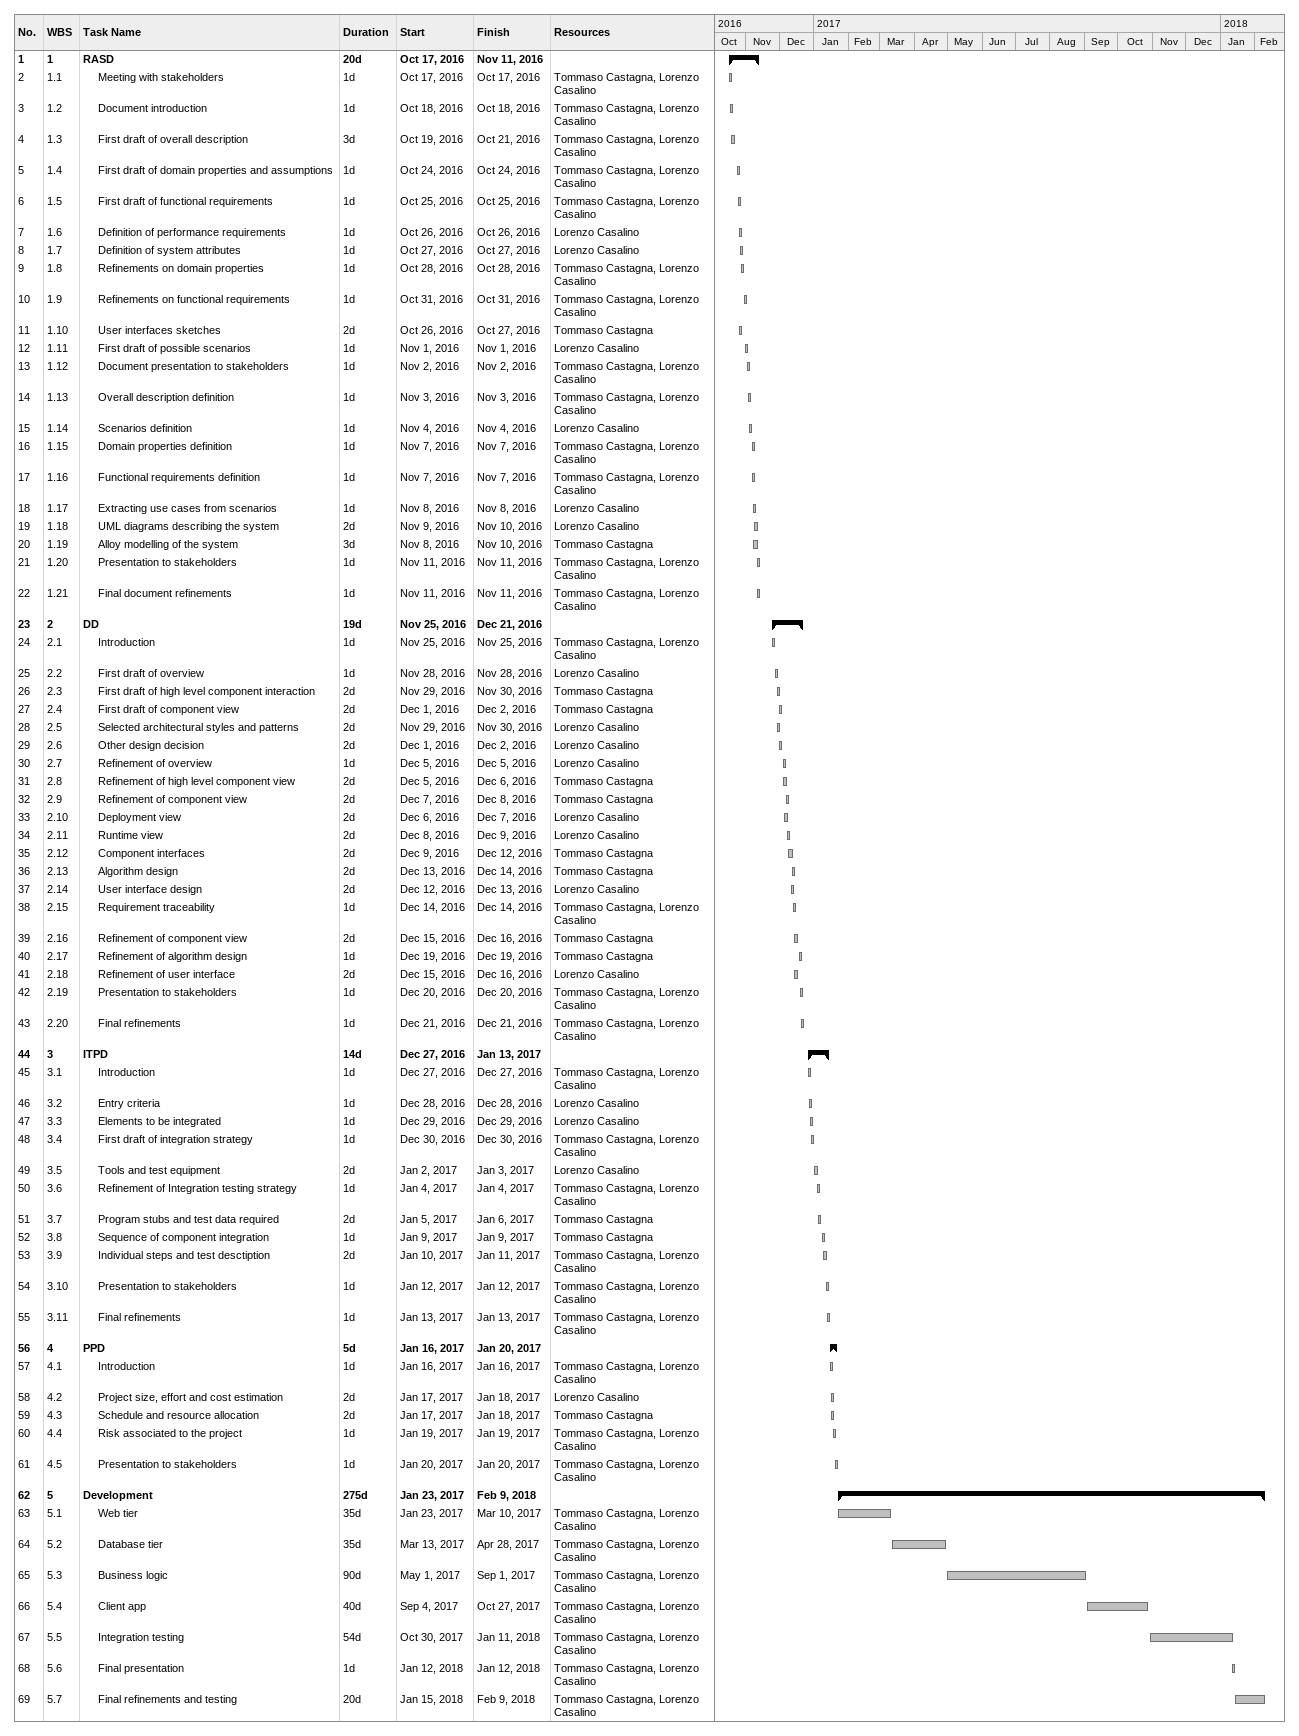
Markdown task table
| ID | WBS | Task | Duration | Start | Finish | Resources |
|---|---|---|---|---|---|---|
| 1 | 1 | **RASD** | 20d | 2016-10-17 | 2016-11-11 |  |
| 2 | 1.1 | Meeting with stakeholders | 1d | 2016-10-17 | 2016-10-17 | Tommaso Castagna, Lorenzo Casalino |
| 3 | 1.2 | Document introduction | 1d | 2016-10-18 | 2016-10-18 | Tommaso Castagna, Lorenzo Casalino |
| 4 | 1.3 | First draft of overall description | 3d | 2016-10-19 | 2016-10-21 | Tommaso Castagna, Lorenzo Casalino |
| 5 | 1.4 | First draft of domain properties and assumptions | 1d | 2016-10-24 | 2016-10-24 | Tommaso Castagna, Lorenzo Casalino |
| 6 | 1.5 | First draft of functional requirements | 1d | 2016-10-25 | 2016-10-25 | Tommaso Castagna, Lorenzo Casalino |
| 7 | 1.6 | Definition of performance requirements | 1d | 2016-10-26 | 2016-10-26 | Lorenzo Casalino |
| 8 | 1.7 | Definition of system attributes | 1d | 2016-10-27 | 2016-10-27 | Lorenzo Casalino |
| 9 | 1.8 | Refinements on domain properties | 1d | 2016-10-28 | 2016-10-28 | Tommaso Castagna, Lorenzo Casalino |
| 10 | 1.9 | Refinements on functional requirements | 1d | 2016-10-31 | 2016-10-31 | Tommaso Castagna, Lorenzo Casalino |
| 11 | 1.10 | User interfaces sketches | 2d | 2016-10-26 | 2016-10-27 | Tommaso Castagna |
| 12 | 1.11 | First draft of possible scenarios | 1d | 2016-11-01 | 2016-11-01 | Lorenzo Casalino |
| 13 | 1.12 | Document presentation to stakeholders | 1d | 2016-11-02 | 2016-11-02 | Tommaso Castagna, Lorenzo Casalino |
| 14 | 1.13 | Overall description definition | 1d | 2016-11-03 | 2016-11-03 | Tommaso Castagna, Lorenzo Casalino |
| 15 | 1.14 | Scenarios definition | 1d | 2016-11-04 | 2016-11-04 | Lorenzo Casalino |
| 16 | 1.15 | Domain properties definition | 1d | 2016-11-07 | 2016-11-07 | Tommaso Castagna, Lorenzo Casalino |
| 17 | 1.16 | Functional requirements definition | 1d | 2016-11-07 | 2016-11-07 | Tommaso Castagna, Lorenzo Casalino |
| 18 | 1.17 | Extracting use cases from scenarios | 1d | 2016-11-08 | 2016-11-08 | Lorenzo Casalino |
| 19 | 1.18 | UML diagrams describing the system | 2d | 2016-11-09 | 2016-11-10 | Lorenzo Casalino |
| 20 | 1.19 | Alloy modelling of the system | 3d | 2016-11-08 | 2016-11-10 | Tommaso Castagna |
| 21 | 1.20 | Presentation to stakeholders | 1d | 2016-11-11 | 2016-11-11 | Tommaso Castagna, Lorenzo Casalino |
| 22 | 1.21 | Final document refinements | 1d | 2016-11-11 | 2016-11-11 | Tommaso Castagna, Lorenzo Casalino |
| 23 | 2 | **DD** | 19d | 2016-11-25 | 2016-12-21 |  |
| 24 | 2.1 | Introduction | 1d | 2016-11-25 | 2016-11-25 | Tommaso Castagna, Lorenzo Casalino |
| 25 | 2.2 | First draft of overview | 1d | 2016-11-28 | 2016-11-28 | Lorenzo Casalino |
| 26 | 2.3 | First draft of high level component interaction | 2d | 2016-11-29 | 2016-11-30 | Tommaso Castagna |
| 27 | 2.4 | First draft of component view | 2d | 2016-12-01 | 2016-12-02 | Tommaso Castagna |
| 28 | 2.5 | Selected architectural styles and patterns | 2d | 2016-11-29 | 2016-11-30 | Lorenzo Casalino |
| 29 | 2.6 | Other design decision | 2d | 2016-12-01 | 2016-12-02 | Lorenzo Casalino |
| 30 | 2.7 | Refinement of overview | 1d | 2016-12-05 | 2016-12-05 | Lorenzo Casalino |
| 31 | 2.8 | Refinement of high level component view | 2d | 2016-12-05 | 2016-12-06 | Tommaso Castagna |
| 32 | 2.9 | Refinement of component view | 2d | 2016-12-07 | 2016-12-08 | Tommaso Castagna |
| 33 | 2.10 | Deployment view | 2d | 2016-12-06 | 2016-12-07 | Lorenzo Casalino |
| 34 | 2.11 | Runtime view | 2d | 2016-12-08 | 2016-12-09 | Lorenzo Casalino |
| 35 | 2.12 | Component interfaces | 2d | 2016-12-09 | 2016-12-12 | Tommaso Castagna |
| 36 | 2.13 | Algorithm design | 2d | 2016-12-13 | 2016-12-14 | Tommaso Castagna |
| 37 | 2.14 | User interface design | 2d | 2016-12-12 | 2016-12-13 | Lorenzo Casalino |
| 38 | 2.15 | Requirement traceability | 1d | 2016-12-14 | 2016-12-14 | Tommaso Castagna, Lorenzo Casalino |
| 39 | 2.16 | Refinement of component view | 2d | 2016-12-15 | 2016-12-16 | Tommaso Castagna |
| 40 | 2.17 | Refinement of algorithm design | 1d | 2016-12-19 | 2016-12-19 | Tommaso Castagna |
| 41 | 2.18 | Refinement of user interface | 2d | 2016-12-15 | 2016-12-16 | Lorenzo Casalino |
| 42 | 2.19 | Presentation to stakeholders | 1d | 2016-12-20 | 2016-12-20 | Tommaso Castagna, Lorenzo Casalino |
| 43 | 2.20 | Final refinements | 1d | 2016-12-21 | 2016-12-21 | Tommaso Castagna, Lorenzo Casalino |
| 44 | 3 | **ITPD** | 14d | 2016-12-27 | 2017-01-13 |  |
| 45 | 3.1 | Introduction | 1d | 2016-12-27 | 2016-12-27 | Tommaso Castagna, Lorenzo Casalino |
| 46 | 3.2 | Entry criteria | 1d | 2016-12-28 | 2016-12-28 | Lorenzo Casalino |
| 47 | 3.3 | Elements to be integrated | 1d | 2016-12-29 | 2016-12-29 | Lorenzo Casalino |
| 48 | 3.4 | First draft of integration strategy | 1d | 2016-12-30 | 2016-12-30 | Tommaso Castagna, Lorenzo Casalino |
| 49 | 3.5 | Tools and test equipment | 2d | 2017-01-02 | 2017-01-03 | Lorenzo Casalino |
| 50 | 3.6 | Refinement of Integration testing strategy | 1d | 2017-01-04 | 2017-01-04 | Tommaso Castagna, Lorenzo Casalino |
| 51 | 3.7 | Program stubs and test data required | 2d | 2017-01-05 | 2017-01-06 | Tommaso Castagna |
| 52 | 3.8 | Sequence of component integration | 1d | 2017-01-09 | 2017-01-09 | Tommaso Castagna |
| 53 | 3.9 | Individual steps and test desctiption | 2d | 2017-01-10 | 2017-01-11 | Tommaso Castagna, Lorenzo Casalino |
| 54 | 3.10 | Presentation to stakeholders | 1d | 2017-01-12 | 2017-01-12 | Tommaso Castagna, Lorenzo Casalino |
| 55 | 3.11 | Final refinements | 1d | 2017-01-13 | 2017-01-13 | Tommaso Castagna, Lorenzo Casalino |
| 56 | 4 | **PPD** | 5d | 2017-01-16 | 2017-01-20 |  |
| 57 | 4.1 | Introduction | 1d | 2017-01-16 | 2017-01-16 | Tommaso Castagna, Lorenzo Casalino |
| 58 | 4.2 | Project size, effort and cost estimation | 2d | 2017-01-17 | 2017-01-18 | Lorenzo Casalino |
| 59 | 4.3 | Schedule and resource allocation | 2d | 2017-01-17 | 2017-01-18 | Tommaso Castagna |
| 60 | 4.4 | Risk associated to the project | 1d | 2017-01-19 | 2017-01-19 | Tommaso Castagna, Lorenzo Casalino |
| 61 | 4.5 | Presentation to stakeholders | 1d | 2017-01-20 | 2017-01-20 | Tommaso Castagna, Lorenzo Casalino |
| 62 | 5 | **Development** | 275d | 2017-01-23 | 2018-02-09 |  |
| 63 | 5.1 | Web tier | 35d | 2017-01-23 | 2017-03-10 | Tommaso Castagna, Lorenzo Casalino |
| 64 | 5.2 | Database tier | 35d | 2017-03-13 | 2017-04-28 | Tommaso Castagna, Lorenzo Casalino |
| 65 | 5.3 | Business logic | 90d | 2017-05-01 | 2017-09-01 | Tommaso Castagna, Lorenzo Casalino |
| 66 | 5.4 | Client app | 40d | 2017-09-04 | 2017-10-27 | Tommaso Castagna, Lorenzo Casalino |
| 67 | 5.5 | Integration testing | 54d | 2017-10-30 | 2018-01-11 | Tommaso Castagna, Lorenzo Casalino |
| 68 | 5.6 | Final presentation | 1d | 2018-01-12 | 2018-01-12 | Tommaso Castagna, Lorenzo Casalino |
| 69 | 5.7 | Final refinements and testing | 20d | 2018-01-15 | 2018-02-09 | Tommaso Castagna, Lorenzo Casalino |
